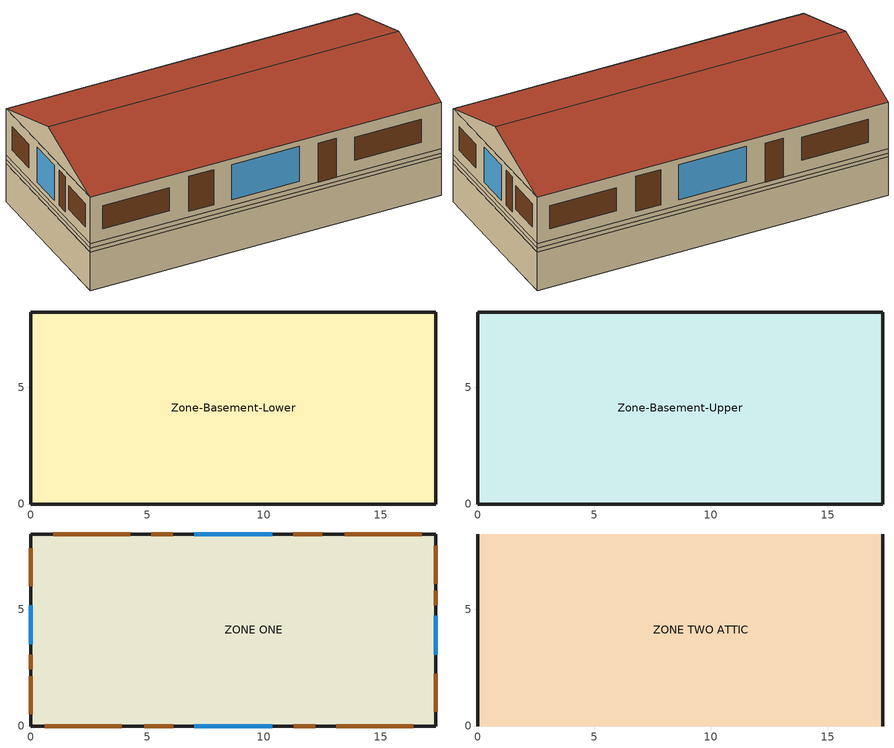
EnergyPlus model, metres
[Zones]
Zone-Basement-Lower
 floor ground (SlabConst): 0,8.23 17.37,8.23 17.37,0 0,0 z-2.44
 wall ground (UGWall): 0,0 17.37,0 17.37,8.23 0,8.23 0,0 z-2.44:-0.43
Zone-Basement-Upper
 floor to Zone-Basement-Lower (IRTSurface): 17.37,0 0,0 0,8.23 17.37,8.23 z-0.43
 wall outside (Base-Conc-WallToOutside): 0,0 17.37,0 17.37,8.23 0,8.23 0,0 z-0.43:-0.23
 wall outside (Base-Frame-Wall): 0,0 17.37,0 17.37,8.23 0,8.23 0,0 z-0.23:0
ZONE ONE
 floor outside (FLOOR OVCS JOISTS): 0,8.23 1.74,8.23 1.74,0 0,0 z0
 floor outside (FLOOR OVCS NO BATTING): 1.74,0 1.74,8.23 17.37,8.23 17.37,0 z0
 wall outside (EXTERIOR WALL (BATTING)): 0,0 17.37,0 17.37,8.23 0,8.23 0,0 z0:2.44
 window (WINDOW SINGLE PANE): 17.37,3.05 17.37,4.72 / 0,5.18 0,3.51 / 10.36,8.23 7.02,8.23 / 7.01,0 10.35,0 z0.3:2.13
 door (EXTERIOR WALL (FRAMING)): 0.61,0 3.9,0 / 17.37,0.61 17.37,2.24 / 17.37,6.1 17.37,7.73 / 0,7.62 0,5.99 / 0,2.13 0,0.5 / 4.27,8.23 0.97,8.23 / 16.76,8.23 13.47,8.23 / 13.11,0 16.4,0 z0.61:1.83
 door (ALUM WIN FRAME): 17.37,5.18 17.37,5.8 / 0,3.05 0,2.43 / 12.5,8.23 11.27,8.23 / 4.88,0 6.1,0 z0.3:2.13
 door (DOOR): 11.28,0 12.19,0 / 6.1,8.23 5.18,8.23 z0:2.03
ZONE TWO ATTIC
 floor to ZONE ONE (ATTIC FLOOR JOISTS): 0,8.23 1.74,8.23 1.74,0 0,0 z2.44
 floor to ZONE ONE (ATTIC FLOOR BATT): 17.37,0 1.74,0 1.74,8.23 17.37,8.23 z2.44
 wall outside (END GABLE): 0,8.23,2.44 0,0,2.44 0,4.11,3.81; 17.37,0,2.44 17.37,8.23,2.44 17.37,4.11,3.81
 roof outside (ROOF): 17.37,4.11,3.81 17.37,8.23,2.44 0,8.23,2.44 0,4.11,3.81; 0,4.11,3.81 0,0,2.44 17.37,0,2.44 17.37,4.11,3.81
[Site:GroundTemperature:FCfactorMethod]
6.58, 4.96, 4.61, 5.1, 7.54, 10.16, 12.57, 14.24, 14.63, 13.68, 11.6, 9.05
[Site:GroundReflectance]
0.2, 0.2, 0.2, 0.2, 0.2, 0.2, 0.2, 0.2, 0.2, 0.2, 0.2, 0.2
[Building]
L322A: North Axis {deg}=0; Terrain=Suburbs; Loads Convergence Tolerance Value=0.04; Temperature Convergence Tolerance Value {deltaC}=0.004; Solar Distribution=FullInteriorAndExterior; Minimum Number of Warmup Days=6
[Construction:FfactorGroundFloor]
SlabConst: F-Factor {W/m-K}=0.38318; Area {m2}=142.964; PerimeterExposed {m}=51.2039
[Construction:CfactorUndergroundWall]
UGWall: C-Factor {W/m2-K}=0.967008; Height {m}=2.00649
[Construction]
Base-Frame-Wall: Hardwood Siding, Fiberboard Sheathing, Rim Joist 2x8
Base-Conc-WallToOutside: ConcreteWall
IRTSurface: IRTMateriall
ALUM WIN FRAME: ALUM FRAME
WINDOW SINGLE PANE: SINGLE PANE GLASS
INTERIOR WALL AIR: PLASTERBOARD, PLASTERBOARD
DOOR: DOOR
INTERIOR WALL FRAMED: PLASTERBOARD, FRAME 2X4 16 inch OC, PLASTERBOARD
ATTIC FLOOR BATT: PLASTERBOARD, FIBERGLASS BATT R19
ATTIC FLOOR JOISTS: PLASTERBOARD, JOIST 2X6 24 OC
ROOF: ASPHALT SHINGLE 1/4 IN, PLYWOOD 1/2 IN
END GABLE: Hardwood Siding, PLYWOOD 1/2 IN
FLOOR OVCS NO BATTING: PLYWOOD 3/4 IN, CARPET W/ FIBROUS PAD
FLOOR OVCS JOISTS: JOISTS 2X8 16 IN OC, PLYWOOD 3/4 IN, CARPET W/ FIBROUS PAD
EXTERIOR WALL (BATTING): Hardwood Siding, Fiberboard Sheathing, FIBERGLASS BATT, PLASTERBOARD
EXTERIOR WALL (FRAMING): Hardwood Siding, Fiberboard Sheathing, FRAME 2X4 16 inch OC, PLASTERBOARD
[Material] Roughness=Rough; Thermal Absorptance=0.9
Name | Thickness {m} | Conductivity {W/m-K} | Density {kg/m3} | Specific Heat {J/kg-K} | Solar Absorptance | Visible Absorptance
ConcreteWall | 0.1524 | 1.80221 | 2242.58 | 836.8 | 0.7 | 0.7
Rim Joist 2x8 | 0.0381001 | 0.115504 | 512.59 | 1380.72 | 0.7 | 0.7
Fiberboard Sheathing | 0.0127 | 0.0546518 | 288.332 | 1297.04 | 0.7 | 0.7
Hardwood Siding | 0.011176 | 0.0946644 | 640.738 | 1171.52 | 0.7 | 0.7
DOOR | 0.0444501 | 0.115793 | 512.59 | 1380.72 | 0.6 | 0.6
ASPHALT SHINGLE 1/4 IN | 0.00635001 | 0.0819056 | 1121.29 | 1255.2 | 0.6 | 0.6
PLYWOOD 1/2 IN | 0.0127 | 0.115504 | 544.627 | 1213.36 | 0.6 | 0.6
FIBERGLASS BATT R19 | 0.15875 | 0.0477302 | 9.61107 | 836.8 | 0.6 | 0.6
JOIST 2X6 24 OC | 0.1397 | 0.115793 | 512.59 | 1380.72 | 0.6 | 0.6
JOISTS 2X8 16 IN OC; FRAME 2X4 16 inch OC | 0.0889002 | 0.115648 | 512.59 | 1380.72 | 0.6 | 0.6
PLYWOOD 3/4 IN | 0.01905 | 0.11536 | 544.627 | 1213.36 | 0.6 | 0.6
FIBERGLASS BATT | 0.0889002 | 0.0459998 | 9.61107 | 836.8 | 0.6 | 0.6
PLASTERBOARD | 0.0127 | 0.160206 | 800.923 | 1087.84 | 0.6 | 0.6
[Material:InfraredTransparent]
IRTMateriall
[Material:NoMass] Thermal Absorptance=0.9; Solar Absorptance=0.6; Visible Absorptance=0.6
Name | Roughness | Thermal Resistance {m2-K/W}
ALUM FRAME | VerySmooth | 0.0193721
CARPET W/ FIBROUS PAD | Rough | 0.366309
[WindowMaterial:Glazing]
SINGLE PANE GLASS: Optical Data Type=SpectralAverage; Thickness {m}=0.00299721; Solar Transmittance at Normal Incidence=0.837; Front Side Solar Reflectance at Normal Incidence=0.075; Back Side Solar Reflectance at Normal Incidence=0.075; Visible Transmittance at Normal Incidence=0.837; Front Side Visible Reflectance at Normal Incidence=0.075; Back Side Visible Reflectance at Normal Incidence=0.075; Infrared Transmittance at Normal Incidence=0; Front Side Infrared Hemispherical Emissivity=0.84; Back Side Infrared Hemispherical Emissivity=0.84; Conductivity {W/m-K}=0.899808
[Zone] Type=1; Multiplier=1; Ceiling Height {m}=autocalculate; Volume {m3}=autocalculate; Floor Area {m2}=autocalculate
Name | Part of Total Floor Area
Zone-Basement-Lower; ZONE ONE | Yes
Zone-Basement-Upper; ZONE TWO ATTIC | No
[InternalMass] Zone=ZONE ONE
Name | Construction | Surface Area {m2}
INTERIOR WALLS AIR | INTERIOR WALL AIR | 171.222
INTERIOR WALLS FRAMED | INTERIOR WALL FRAMED | 19.0247
[ElectricEquipment]
INTERNAL GAINS: Zone or ZoneList=ZONE ONE; Schedule=INTERNAL LOADS YEAR; Design Level Calculation Method=EquipmentLevel; Design Level {W}=2930.711; Fraction Latent=0.178; Fraction Radiant=0.5754; Fraction Lost=0
[ZoneInfiltration:DesignFlowRate] Schedule=ALWAYS 1; Design Flow Rate Calculation Method=AirChanges/Hour; Constant Term Coefficient=1; Temperature Term Coefficient=0; Velocity Term Coefficient=0; Velocity Squared Term Coefficient=0
Name | Zone or ZoneList | Air Changes per Hour {1/hr}
ZONE TWO INFILTRATION | ZONE TWO ATTIC | 2.4
ZONE ONE INFILTRATION | ZONE ONE | 0.67
[Zone equipment]
ZONE ONE: ZONE ONE Purchased Air
Zone-Basement-Lower: Zone-Basement-Lower Purchased Air
Zone-Basement-Upper: Zone-Basement-Upper Purchased Air
[ZoneHVAC:IdealLoadsAirSystem] Maximum Heating Supply Air Temperature {C}=50; Minimum Cooling Supply Air Temperature {C}=10; Maximum Heating Supply Air Humidity Ratio {kgWater/kgDryAir}=0.015; Minimum Cooling Supply Air Humidity Ratio {kgWater/kgDryAir}=0.01; Heating Limit=NoLimit; Cooling Limit=NoLimit; Dehumidification Control Type=None; Humidification Control Type=None
ZONE ONE Purchased Air; Zone-Basement-Lower Purchased Air; Zone-Basement-Upper Purchased Air
[ZoneControl:Thermostat] Control Type Schedule=ALWAYS 4; Control 1=Office Thermostat Dual SP Control
Name | Zone or ZoneList
ZONE ONE Thermostat | ZONE ONE
Zone-Basement-Lower Thermostat | Zone-Basement-Lower
Zone-Basement-Upper Thermostat | Zone-Basement-Upper
[ThermostatSetpoint:DualSetpoint]
Office Thermostat Dual SP Control: Heating Setpoint Temperature Schedule=ALWAYS 20; Cooling Setpoint Temperature Schedule=ALWAYS 25.55
[Schedule:Day:Hourly]
INTERNAL LOADS: 0.1386, 0.1386, 0.1386, 0.1386, 0.1386, 0.2315, 0.2909, 0.5818, 0.3394, 0.2077, 0.2077, 0.277, 0.2077, 0.1732, 0.1801, 0.1801, 0.2633, 0.284, 0.3048, 0.4779, 0.4779, 0.4989, 0.4989, 0.4503
[Schedule:Week:Daily]
INTERNAL LOADS WEEK: INTERNAL LOADS, INTERNAL LOADS, INTERNAL LOADS, INTERNAL LOADS, INTERNAL LOADS, INTERNAL LOADS, INTERNAL LOADS, INTERNAL LOADS, INTERNAL LOADS, INTERNAL LOADS, INTERNAL LOADS, INTERNAL LOADS
[Schedule:Year]
INTERNAL LOADS YEAR: INTERNAL LOADS WEEK, 1, 1, 12, 31
[Schedule:Compact]
ALWAYS 1: Through: 12/31, For: AllDays, Until: 24:00, 1
ALWAYS 4: Through: 12/31, For: AllDays, Until: 24:00, 4
ALWAYS 20: Through: 12/31, For: AllDays, Until: 24:00, 20
ALWAYS 25.55: Through: 12/31, For: AllDays, Until: 24:00, 25.55555
